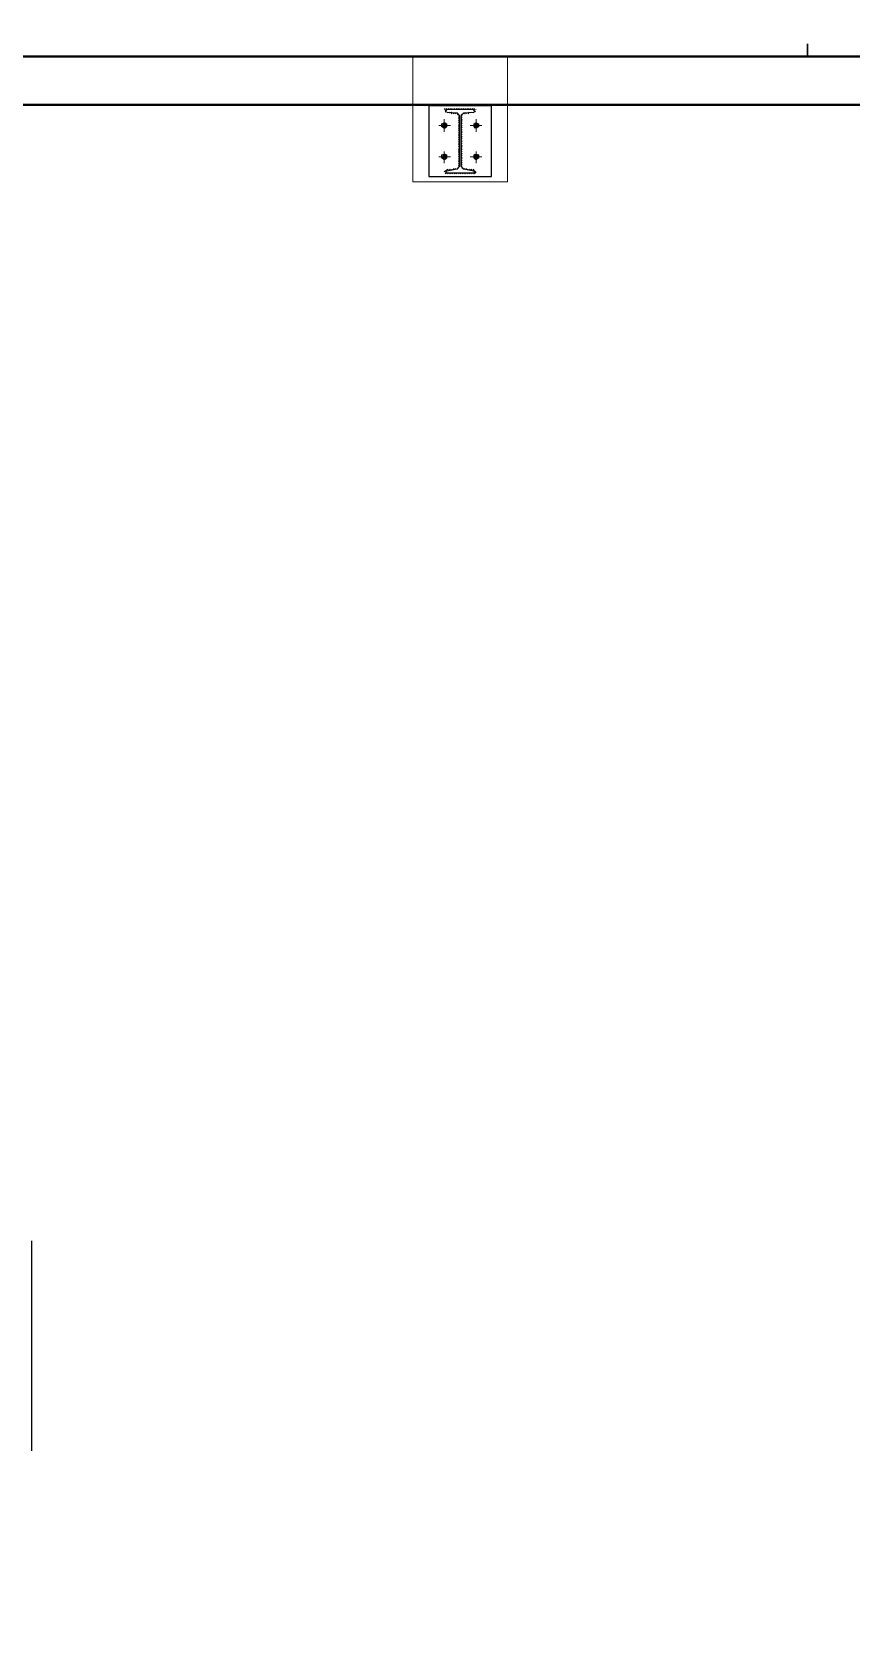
# Model space of a CAD drawing. Header units: metres. Extents: x 98347 to 98865, y -7394 to -7177.
# Drawn here: x 98537.58 to 98541.48, y -7326.47 to -7318.89 of the extents above; entities that cross this region are included whole.
import ezdxf

# ---------------------------------------------------------------- set-up
doc = ezdxf.new("R2010")
doc.units = ezdxf.units.M
doc.header["$LTSCALE"] = 0.5
doc.header["$MEASUREMENT"] = 0
doc.linetypes.add('HIDDEN', pattern=[0.375, 0.25, -0.125])
doc.layers.get('0').update_dxf_attribs({"color": 30, "lineweight": 40})
for name, color, linetype in [('BLK_1_COVERED_AREA', 140, 'Continuous'), ('BLK_1_FLR_0_BLT_UP_AREA', 1, 'Continuous'), ('BLK_1_FLR_0_CARPET_AREA', 45, 'Continuous'), ('BLK_1_FLR_0_REGULAR_ROOM_1', 4, 'Continuous'), ('PDF2_Geometry', 7, 'Continuous')]:
    doc.layers.add(name, color=color, linetype=linetype)
for name, color, linetype, lineweight in [('DIM', 5, 'Continuous', 25), ('STAIR', 120, 'HIDDEN', 30), ('WORKSHOP_AREA', 5, 'Continuous', 25)]:
    doc.layers.add(name, color=color, linetype=linetype, lineweight=lineweight)

msp = doc.modelspace()

# ---------------------------------------------------------------- linework, layer by layer
for p, q in [((98533.1187, -7319.0122), (98568.1187, -7319.0122)), ((98533.3487, -7319.2422), (98546.3688, -7319.2422))]:
    msp.add_line(p, q)
at = {"layer": 'BLK_1_COVERED_AREA', "color": 140}
msp.add_lwpolyline([(98533.1187, -7319.0122), (98568.1187, -7319.0122), (98568.1187, -7374.0122), (98533.1187, -7374.0122)], close=True, dxfattribs=at)
at = {"layer": 'BLK_1_FLR_0_BLT_UP_AREA', "color": 45, "lineweight": 30}
msp.add_lwpolyline([(98533.1187, -7319.0122), (98568.1187, -7319.0122), (98568.1187, -7374.0122), (98533.1187, -7374.0122)], close=True, dxfattribs=at)
at = {"layer": 'BLK_1_FLR_0_CARPET_AREA', "color": 45, "lineweight": 0}
msp.add_lwpolyline([(98533.3487, -7373.7822), (98567.8887, -7373.7822), (98567.8887, -7319.2422), (98533.3487, -7319.2422)], close=True, dxfattribs=at)
at = {"layer": 'BLK_1_FLR_0_REGULAR_ROOM_1', "color": 4, "lineweight": 0}
msp.add_lwpolyline([(98533.3487, -7373.7822), (98567.8887, -7373.7822), (98567.8887, -7319.2422), (98533.3487, -7319.2422)], close=True, dxfattribs=at)
at = {"layer": 'DIM'}
msp.add_line((98537.5787, -7325.6493), (98537.5787, -7324.6493), dxfattribs=at)
at = {"layer": 'PDF2_Geometry', "lineweight": 20}
msp.add_lwpolyline([(98539.845, -7319.6085), (98539.845, -7319.0122), (98539.3935, -7319.0122), (98539.3935, -7319.6085)], close=True, dxfattribs=at)
at = {"layer": 'PDF2_Geometry', "lineweight": 25}
msp.add_lwpolyline([(98539.7683, -7319.5829), (98539.7683, -7319.2465), (98539.4702, -7319.2465), (98539.4702, -7319.5829)], close=True, dxfattribs=at)
at = {"layer": 'PDF2_Geometry', "lineweight": 5}
for points in [[(98539.5425, -7319.3529), (98539.5555, -7319.3444), (98539.5555, -7319.3317), (98539.5425, -7319.3273), (98539.5303, -7319.3317), (98539.5303, -7319.3444)], [(98539.5425, -7319.3487), (98539.5515, -7319.3444), (98539.5474, -7319.3317), (98539.5384, -7319.3317), (98539.5343, -7319.3444)], [(98539.6958, -7319.3273), (98539.6835, -7319.3317), (98539.6835, -7319.3444), (98539.6958, -7319.3529), (98539.7088, -7319.3444), (98539.7088, -7319.3317)], [(98539.6958, -7319.3317), (98539.6876, -7319.3359), (98539.6917, -7319.3487), (98539.7007, -7319.3487), (98539.7047, -7319.3359)], [(98539.5425, -7319.502), (98539.5555, -7319.4935), (98539.5555, -7319.4807), (98539.5425, -7319.4765), (98539.5303, -7319.4807), (98539.5303, -7319.4935)], [(98539.5425, -7319.4977), (98539.5515, -7319.4935), (98539.5474, -7319.4807), (98539.5384, -7319.4807), (98539.5343, -7319.4935)], [(98539.6958, -7319.4765), (98539.6835, -7319.4807), (98539.6835, -7319.4935), (98539.6958, -7319.502), (98539.7088, -7319.4935), (98539.7088, -7319.4807)], [(98539.6958, -7319.4807), (98539.6876, -7319.4849), (98539.6917, -7319.4977), (98539.7007, -7319.4977), (98539.7047, -7319.4849)]]:
    msp.add_lwpolyline(points, close=True, dxfattribs=at)
for points in [[(98539.5343, -7319.3317), (98539.5515, -7319.3487)], [(98539.5384, -7319.3273), (98539.5555, -7319.3444)], [(98539.5384, -7319.3317), (98539.5555, -7319.3487)], [(98539.5474, -7319.2593), (98539.5425, -7319.2635)], [(98539.5425, -7319.3103), (98539.5425, -7319.37)], [(98539.5425, -7319.3273), (98539.5555, -7319.3401)], [(98539.5515, -7319.2677), (98539.5474, -7319.272)], [(98539.5515, -7319.272), (98539.5474, -7319.2763)], [(98539.5474, -7319.3273), (98539.5555, -7319.3359)], [(98539.5555, -7319.2593), (98539.5515, -7319.2635)], [(98539.5596, -7319.2763), (98539.5555, -7319.2805)], [(98539.5645, -7319.2593), (98539.5596, -7319.2635)], [(98539.5686, -7319.2763), (98539.5645, -7319.2805)], [(98539.5727, -7319.2593), (98539.5686, -7319.2635)], [(98539.5767, -7319.2763), (98539.5686, -7319.2805)], [(98539.5808, -7319.2593), (98539.5767, -7319.2635)], [(98539.5808, -7319.2763), (98539.5767, -7319.2848)], [(98539.5938, -7319.2593), (98539.5857, -7319.2635)], [(98539.5898, -7319.2805), (98539.5857, -7319.2848)], [(98539.6028, -7319.2593), (98539.5938, -7319.2635)], [(98539.5979, -7319.2805), (98539.5938, -7319.2848)], [(98539.611, -7319.2593), (98539.6028, -7319.2635)], [(98539.6069, -7319.2805), (98539.6028, -7319.2848)], [(98539.611, -7319.2848), (98539.6069, -7319.289)], [(98539.615, -7319.289), (98539.611, -7319.2933)], [(98539.615, -7319.2976), (98539.611, -7319.3018)], [(98539.615, -7319.3061), (98539.611, -7319.3103)], [(98539.615, -7319.3146), (98539.611, -7319.3189)], [(98539.615, -7319.3231), (98539.611, -7319.3273)], [(98539.615, -7319.3317), (98539.611, -7319.3401)], [(98539.6191, -7319.2593), (98539.615, -7319.2635)], [(98539.6281, -7319.2593), (98539.624, -7319.2635)], [(98539.6322, -7319.2848), (98539.624, -7319.289)], [(98539.6281, -7319.2933), (98539.624, -7319.2976)], [(98539.6281, -7319.3018), (98539.624, -7319.3061)], [(98539.6281, -7319.3103), (98539.624, -7319.3189)], [(98539.6281, -7319.3189), (98539.624, -7319.3273)], [(98539.6281, -7319.3273), (98539.624, -7319.3359)], [(98539.6362, -7319.2593), (98539.6322, -7319.2635)], [(98539.6411, -7319.2805), (98539.6362, -7319.2848)], [(98539.6452, -7319.2593), (98539.6411, -7319.2635)], [(98539.6534, -7319.2805), (98539.6452, -7319.2848)], [(98539.6534, -7319.2593), (98539.6493, -7319.2635)], [(98539.6623, -7319.2593), (98539.6574, -7319.2635)], [(98539.6623, -7319.2763), (98539.6574, -7319.2848)], [(98539.6705, -7319.2593), (98539.6664, -7319.2635)], [(98539.6746, -7319.2763), (98539.6664, -7319.2805)], [(98539.6795, -7319.2593), (98539.6746, -7319.2635)], [(98539.6835, -7319.2763), (98539.6795, -7319.2805)], [(98539.6876, -7319.2593), (98539.6835, -7319.2635)], [(98539.6917, -7319.3273), (98539.6835, -7319.3359)], [(98539.6958, -7319.3273), (98539.6835, -7319.3401)], [(98539.7007, -7319.3273), (98539.6835, -7319.3444)], [(98539.7007, -7319.3317), (98539.6835, -7319.3487)], [(98539.6958, -7319.2635), (98539.6876, -7319.2677)], [(98539.6917, -7319.272), (98539.6876, -7319.2763)], [(98539.7047, -7319.3317), (98539.6876, -7319.3487)], [(98539.6958, -7319.3103), (98539.6958, -7319.37)], [(98539.5172, -7319.3401), (98539.5727, -7319.3401)], [(98539.5343, -7319.3359), (98539.5515, -7319.3529)], [(98539.5343, -7319.3401), (98539.5474, -7319.3529)], [(98539.5343, -7319.3444), (98539.5425, -7319.3529)], [(98539.615, -7319.3401), (98539.611, -7319.3487)], [(98539.615, -7319.3529), (98539.611, -7319.3572)], [(98539.615, -7319.3614), (98539.611, -7319.3657)], [(98539.615, -7319.37), (98539.611, -7319.3742)], [(98539.615, -7319.3785), (98539.611, -7319.3828)], [(98539.615, -7319.387), (98539.611, -7319.3913)], [(98539.615, -7319.3955), (98539.611, -7319.3997)], [(98539.615, -7319.4041), (98539.611, -7319.4083)], [(98539.6281, -7319.3401), (98539.624, -7319.3444)], [(98539.6281, -7319.3487), (98539.624, -7319.3529)], [(98539.6281, -7319.3572), (98539.624, -7319.3614)], [(98539.6281, -7319.3657), (98539.624, -7319.37)], [(98539.6281, -7319.3742), (98539.624, -7319.3785)], [(98539.6281, -7319.3828), (98539.624, -7319.387)], [(98539.6281, -7319.3913), (98539.624, -7319.3955)], [(98539.6281, -7319.3997), (98539.624, -7319.4041)], [(98539.6281, -7319.4083), (98539.624, -7319.4125)], [(98539.7219, -7319.3401), (98539.6664, -7319.3401)], [(98539.7047, -7319.3359), (98539.6876, -7319.3529)], [(98539.7088, -7319.3401), (98539.6917, -7319.3529)], [(98539.7047, -7319.3444), (98539.6958, -7319.3529)], [(98539.5515, -7319.4765), (98539.5343, -7319.4935), (98539.5474, -7319.4765)], [(98539.5343, -7319.4849), (98539.5425, -7319.4765)], [(98539.5343, -7319.4977), (98539.5515, -7319.4807)], [(98539.5555, -7319.4849), (98539.5384, -7319.502), (98539.5555, -7319.4807)], [(98539.5425, -7319.519), (98539.5425, -7319.4637)], [(98539.615, -7319.4125), (98539.611, -7319.4168)], [(98539.615, -7319.421), (98539.611, -7319.4253)], [(98539.615, -7319.4296), (98539.611, -7319.4338)], [(98539.615, -7319.4381), (98539.611, -7319.4424)], [(98539.615, -7319.4466), (98539.611, -7319.4551)], [(98539.615, -7319.4551), (98539.611, -7319.4637)], [(98539.615, -7319.4637), (98539.611, -7319.4721)], [(98539.615, -7319.4765), (98539.611, -7319.4807)], [(98539.615, -7319.4849), (98539.611, -7319.4892)], [(98539.6281, -7319.4168), (98539.624, -7319.421)], [(98539.6281, -7319.4253), (98539.624, -7319.4296)], [(98539.6281, -7319.4338), (98539.624, -7319.4424)], [(98539.6281, -7319.4424), (98539.624, -7319.4509)], [(98539.6281, -7319.4509), (98539.624, -7319.4594)], [(98539.6281, -7319.4637), (98539.624, -7319.4679)], [(98539.6281, -7319.4721), (98539.624, -7319.4765)], [(98539.6281, -7319.4807), (98539.624, -7319.4849)], [(98539.6835, -7319.4849), (98539.7007, -7319.502), (98539.6835, -7319.4807)], [(98539.7047, -7319.4935), (98539.6876, -7319.4765)], [(98539.7047, -7319.4977), (98539.6876, -7319.4807)], [(98539.7088, -7319.4935), (98539.6917, -7319.4765)], [(98539.6958, -7319.519), (98539.6958, -7319.4637)], [(98539.7047, -7319.4849), (98539.6958, -7319.4765)], [(98539.5172, -7319.4892), (98539.5727, -7319.4892)], [(98539.5425, -7319.502), (98539.5555, -7319.4892)], [(98539.5596, -7319.5489), (98539.5425, -7319.5616)], [(98539.5474, -7319.502), (98539.5555, -7319.4935)], [(98539.5686, -7319.5489), (98539.5645, -7319.5531)], [(98539.5767, -7319.5489), (98539.5727, -7319.5531)], [(98539.5898, -7319.5446), (98539.5808, -7319.5531)], [(98539.5979, -7319.5446), (98539.5938, -7319.5489)], [(98539.615, -7319.5361), (98539.6028, -7319.5489)], [(98539.615, -7319.4935), (98539.611, -7319.4977)], [(98539.615, -7319.502), (98539.611, -7319.5062)], [(98539.615, -7319.5105), (98539.611, -7319.5148)], [(98539.615, -7319.519), (98539.611, -7319.5233)], [(98539.615, -7319.5276), (98539.611, -7319.5318)], [(98539.6281, -7319.4892), (98539.624, -7319.4935)], [(98539.6281, -7319.4977), (98539.624, -7319.502)], [(98539.6281, -7319.5062), (98539.624, -7319.5105)], [(98539.6281, -7319.5148), (98539.624, -7319.519)], [(98539.6281, -7319.5233), (98539.624, -7319.5276)], [(98539.6281, -7319.5318), (98539.624, -7319.5361)], [(98539.6281, -7319.5403), (98539.6281, -7319.5446)], [(98539.6362, -7319.5446), (98539.6322, -7319.5489)], [(98539.6411, -7319.5446), (98539.6362, -7319.5489)], [(98539.6493, -7319.5446), (98539.6452, -7319.5489)], [(98539.6574, -7319.5489), (98539.6534, -7319.5531)], [(98539.6664, -7319.5489), (98539.6623, -7319.5531)], [(98539.7219, -7319.4892), (98539.6664, -7319.4892)], [(98539.6746, -7319.5489), (98539.6705, -7319.5531)], [(98539.6835, -7319.5489), (98539.6795, -7319.5531)], [(98539.6958, -7319.502), (98539.6835, -7319.4892)], [(98539.6917, -7319.502), (98539.6835, -7319.4935)], [(98539.6876, -7319.5531), (98539.6835, -7319.5573)], [(98539.6917, -7319.5573), (98539.6876, -7319.5616)], [(98539.6958, -7319.5616), (98539.6876, -7319.5701)], [(98539.5515, -7319.5659), (98539.5474, -7319.5701)], [(98539.5596, -7319.5659), (98539.5555, -7319.5701)], [(98539.5686, -7319.5659), (98539.5645, -7319.5701)], [(98539.5767, -7319.5659), (98539.5727, -7319.5701)], [(98539.5857, -7319.5659), (98539.5808, -7319.5701)], [(98539.5979, -7319.5659), (98539.5898, -7319.5701)], [(98539.6069, -7319.5659), (98539.5979, -7319.5701)], [(98539.615, -7319.5659), (98539.611, -7319.5701)], [(98539.624, -7319.5659), (98539.6191, -7319.5701)], [(98539.6322, -7319.5659), (98539.6281, -7319.5701)], [(98539.6411, -7319.5659), (98539.6362, -7319.5701)], [(98539.6493, -7319.5659), (98539.6452, -7319.5701)], [(98539.6574, -7319.5659), (98539.6534, -7319.5701)], [(98539.6664, -7319.5659), (98539.6623, -7319.5701)], [(98539.6746, -7319.5659), (98539.6705, -7319.5701)], [(98539.6835, -7319.5659), (98539.6795, -7319.5701)]]:
    msp.add_lwpolyline(points, dxfattribs=at)
at = {"layer": 'PDF2_Geometry', "lineweight": 25}
for points in [[(98539.6835, -7319.272), (98539.6876, -7319.2677), (98539.6876, -7319.2635), (98539.5515, -7319.2635), (98539.5515, -7319.2677), (98539.5555, -7319.272)], [(98539.5555, -7319.2763), (98539.6028, -7319.2805), (98539.615, -7319.2933), (98539.615, -7319.5361), (98539.6028, -7319.5489), (98539.5555, -7319.5573), (98539.5515, -7319.5616), (98539.5515, -7319.5659), (98539.6876, -7319.5659), (98539.6876, -7319.5616), (98539.6835, -7319.5573), (98539.6362, -7319.5489), (98539.624, -7319.5361), (98539.624, -7319.2933), (98539.6362, -7319.2805), (98539.6835, -7319.2763)]]:
    msp.add_lwpolyline(points, dxfattribs=at)
at = {"layer": 'STAIR', "ltscale": 0.07}
msp.add_line((98541.2735, -7318.5522), (98541.2735, -7319.0122), dxfattribs=at)
at = {"layer": 'WORKSHOP_AREA', "color": 45}
msp.add_lwpolyline([(98533.1187, -7319.0122), (98568.1187, -7319.0122), (98568.1187, -7374.0122), (98533.1187, -7374.0122)], close=True, dxfattribs=at)

doc.saveas('drawing.dxf')
